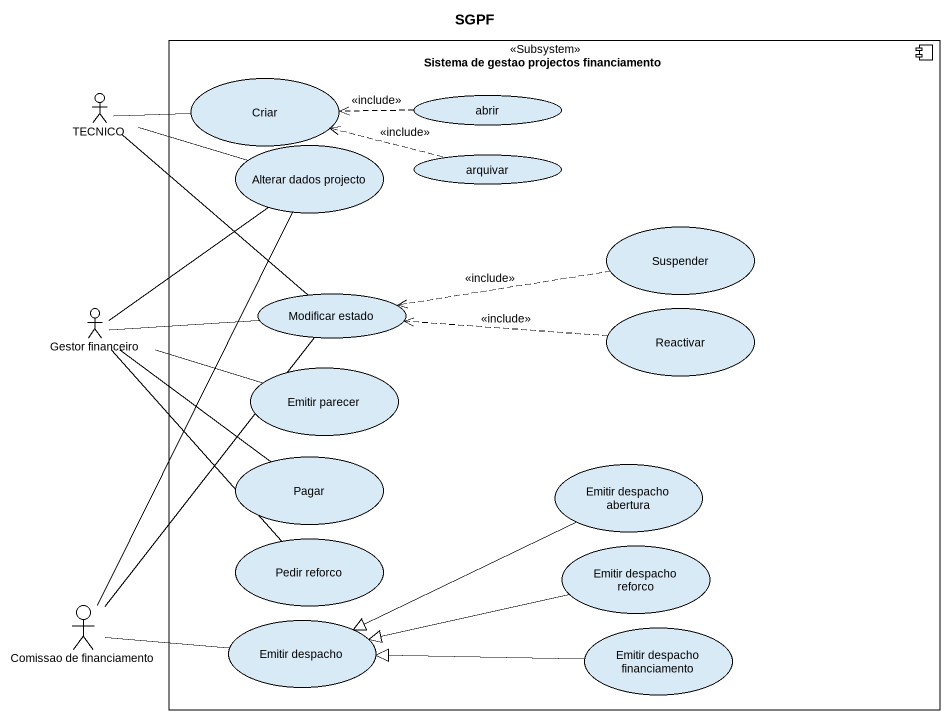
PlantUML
@startuml
title SGPF
component "Sistema de gestao projectos financiamento" as Sistema_de_gestao_projectos <<Subsystem>> {
  usecase Criar
  usecase abrir
  usecase "Alterar dados projecto" as Alterar_dados_projecto
  usecase arquivar
  usecase Suspender
  usecase "Modificar estado" as Modificar_estado
  usecase Reactivar
  usecase "Emitir parecer" as Emitir_parecer
  usecase Pagar
  usecase "Emitir despacho abertura" as Emitir_despacho_abertura
  usecase "Pedir reforco" as Pedir_reforco
  usecase "Emitir despacho reforco" as Emitir_despacho_reforco
  usecase "Emitir despacho" as Emitir_despacho
  usecase "Emitir despacho financiamento" as Emitir_despacho_2
}
actor TECNICO
actor "Gestor financeiro" as Gestor_financeiro
actor "Comissao de financiamento" as Comissao_de_financiamento
TECNICO -right- Criar
TECNICO -right- Alterar_dados_projecto
TECNICO -- Modificar_estado
abrir .left.> Criar : <<include>>
arquivar .left.> Criar : <<include>>
Suspender .left.> Modificar_estado : <<include>>
Gestor_financeiro -up- Alterar_dados_projecto
Gestor_financeiro -right- Modificar_estado
Gestor_financeiro -right- Emitir_parecer
Gestor_financeiro -- Pagar
Gestor_financeiro -- Pedir_reforco
Reactivar .left.> Modificar_estado : <<include>>
Emitir_despacho_abertura -left-|> Emitir_despacho
Emitir_despacho_reforco -left-|> Emitir_despacho
Comissao_de_financiamento -up- Alterar_dados_projecto
Comissao_de_financiamento -up- Modificar_estado
Comissao_de_financiamento -right- Emitir_despacho
Emitir_despacho_2 -left-|> Emitir_despacho
@enduml
